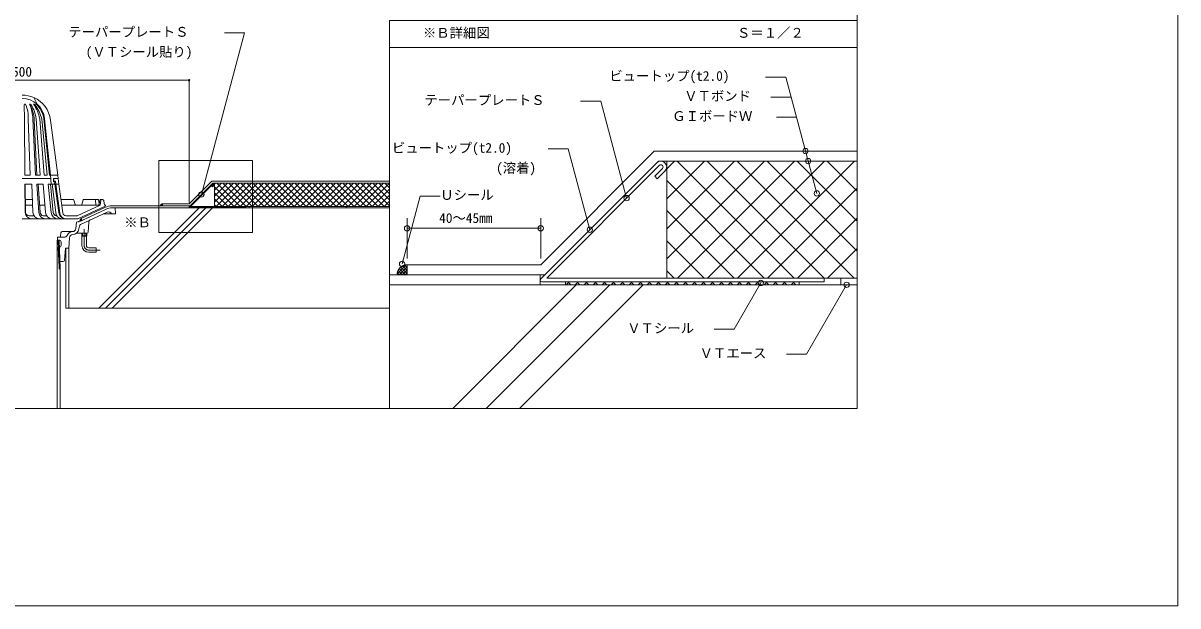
# Model space of a CAD drawing. Units: millimetres, scale not verified, with parts at other scales. Extents: x -1380 to 1380, y -955 to 955.
# Drawn here: x -348 to 1380, y -955 to -84 of the extents above; entities that cross this region are included whole.
import ezdxf
from ezdxf.enums import TextEntityAlignment as Align

# ---------------------------------------------------------------- set-up
doc = ezdxf.new("R2010")
doc.units = ezdxf.units.MM
doc.header["$LTSCALE"] = 3
doc.linetypes.add('USER1', pattern=[101.6, 63.5, -12.7, 12.7, -12.7])
for name, color, linetype, lineweight in [('0-0_0', 7, 'Continuous', 18), ('0-1_WAKU', 7, 'Continuous', 18), ('0-3_KUTAI', 3, 'Continuous', 18), ('0-4_BOUSUI', 1, 'Continuous', 18), ('0-5_MOJI', 7, 'Continuous', 18), ('0-6_HATCH', 9, 'Continuous', 18), ('0-7_KANAMONO_SCREW', 4, 'Continuous', 18), ('0-8_KANAMONO', 4, 'Continuous', 18), ('0-9_kijun', 1, 'USER1', 18), ('0-A_HAISUI', 7, 'Continuous', 9), ('0-B_KANAMONO2', 5, 'Continuous', 18), ('0-C_sunpo', 7, 'Continuous', 18), ('0-D_dannnetu', 6, 'Continuous', 18)]:
    doc.layers.add(name, color=color, linetype=linetype, lineweight=lineweight)
doc.styles.add('ＭＳ ゴシック', font='')
doc.styles.get('ＭＳ ゴシック').set_extended_font_data('MS Gothic')

# ---------------------------------------------------------------- blocks, each defined once
blk = doc.blocks.new('_Dot')
at = {"layer": '0-0_0', "lineweight": 9}
for p, q in [((-0.5, 0), (-1, 0)), ((0.25, 0), (-0.25, 0))]:
    blk.add_line(p, q, dxfattribs=at)
blk.add_circle((0, 0), 0.25, dxfattribs=at)

msp = doc.modelspace()

# ---------------------------------------------------------------- linework, layer by layer
at = {"layer": '0-0_0'}
msp.add_line((200, -120), (900, -120), dxfattribs=at)
msp.add_lwpolyline([(-900, -660), (900, -660), (900, 540), (-900, 540)], close=True, dxfattribs=at)
at = {"layer": '0-1_WAKU'}
for points in [[(-1380, -955), (1380, -955), (1380, 955), (-1380, 955)], [(200, -80), (200, -660), (900, -660), (900, -80)], [(-145.104, -289), (-5.104, -289), (-5.104, -397), (-145.104, -397)]]:
    msp.add_lwpolyline(points, close=True, dxfattribs=at)
at = {"layer": '0-3_KUTAI'}
for p, q in [((200, -360), (-215.564, -360)), ((900, -475), (200, -475)), ((200, -510), (-284.5, -510))]:
    msp.add_line(p, q, dxfattribs=at)
at = {"layer": '0-4_BOUSUI'}
for p, q in [((-261.541, -376.061), (-225.286, -359.155)), ((-224.018, -361.874), (-260.271, -378.779)), ((-139.85, -357), (-142.85, -357)), ((-139.85, -354), (-139.85, -357)), ((226.273, -445), (226.273, -460)), ((226.273, -460), (211.273, -460)), ((200, -475), (425.522, -475))]:
    msp.add_line(p, q, dxfattribs=at)
for points in [[(900, -275), (596.273, -275), (426.273, -445), (226.273, -445)], [(900, -290), (602.486, -290), (432.486, -460), (226.273, -460)], [(200, -320), (-65.85, -320), (-99.85, -354), (-139.85, -354)], [(200, -323), (-64.607, -323), (-98.607, -357), (-139.85, -357)], [(-215.564, -357), (-100, -357), (-100, -360), (-215.564, -360)], [(-261.541, -376.061), (-260.271, -378.779), (-262.99, -380.046)], [(200, -460), (425.522, -460), (425.522, -475)], [(900, -465), (875.712, -465), (875.712, -475), (900, -475)]]:
    msp.add_lwpolyline(points, dxfattribs=at)
for points in [[(-92.462, -360), (-22.462, -360), (-22.462, -359.1), (-92.462, -359.1)], [(-9.962, -358), (135.038, -358), (135.038, -360), (-9.962, -360)], [(463.212, -475), (813.212, -475), (813.212, -470.5), (463.212, -470.5)]]:
    msp.add_lwpolyline(points, close=True, dxfattribs=at)
for centre, radius, start, end in [((-215.566, -380), 23, 89.99398, 115), ((-215.566, -380), 20, 89.99398, 115), ((-139.85, -357), 3, 90, 180), ((-260.27, -378.779), 3.001, 115.06521, 205.03763), ((226.273, -460), 15, 90, 180)]:
    msp.add_arc(centre, radius, start, end, dxfattribs=at)
at = {"layer": '0-5_MOJI'}
for p, q in [((-81.607, -340), (-16.902, -98.519)), ((-46.902, -98.519), (-16.902, -98.519)), ((762.941, -164.43), (792.941, -164.43)), ((839.528, -338.296), (792.941, -164.43)), ((486.071, -200.482), (516.071, -200.482)), ((554.894, -345.371), (516.071, -200.482)), ((770.979, -194.43), (800.979, -194.43)), ((779.018, -224.43), (809.018, -224.43)), ((437.456, -271.937), (467.456, -271.937)), ((499.809, -392.678), (467.456, -271.937)), ((218.753, -443.747), (245.929, -342.325)), ((245.929, -342.325), (275.929, -342.325)), ((755.756, -472.208), (715.756, -541.491)), ((884.046, -475), (824.046, -578.923)), ((685.756, -541.491), (715.756, -541.491)), ((794.046, -578.923), (824.046, -578.923))]:
    msp.add_line(p, q, dxfattribs=at)
for centre in [(822.568, -275), (826.587, -290), (-81.607, -340), (554.894, -345.371), (839.528, -338.296), (499.809, -392.678), (218.753, -443.747), (755.756, -472.208), (884.046, -475)]:
    msp.add_circle(centre, 4, dxfattribs=at)
at = {"layer": '0-6_HATCH'}
for p, q in [((614.861, -301.522), (626.383, -290)), ((614.861, -346.423), (671.284, -290)), ((614.861, -391.325), (716.185, -290)), ((614.861, -436.226), (761.086, -290)), ((805.572, -465), (630.572, -290)), ((630.988, -465), (805.988, -290)), ((850.474, -465), (675.474, -290)), ((675.889, -465), (850.889, -290)), ((895.375, -465), (720.375, -290)), ((720.79, -465), (895.79, -290)), ((900, -424.724), (765.276, -290)), ((900, -379.823), (810.177, -290)), ((900, -334.921), (855.079, -290)), ((900, -290.02), (899.98, -290)), ((-62.132, -324.73), (-60.402, -323)), ((-62.132, -333.711), (-51.422, -323)), ((-62.132, -342.691), (-42.441, -323)), ((-62.132, -351.671), (-33.461, -323)), ((-59.481, -358), (-24.481, -323)), ((-23.581, -358), (-58.581, -323)), ((-50.501, -358), (-15.501, -323)), ((-14.6, -358), (-49.6, -323)), ((-41.52, -358), (-6.52, -323)), ((-5.62, -358), (-40.62, -323)), ((30.301, -358), (-4.699, -323)), ((3.381, -358), (38.381, -323)), ((39.281, -358), (4.281, -323)), ((12.361, -358), (47.361, -323)), ((48.261, -358), (13.261, -323)), ((21.341, -358), (56.341, -323)), ((57.242, -358), (22.242, -323)), ((30.322, -358), (65.322, -323)), ((66.222, -358), (31.222, -323)), ((39.302, -358), (74.302, -323)), ((75.202, -358), (40.202, -323)), ((48.282, -358), (83.282, -323)), ((84.182, -358), (49.182, -323)), ((57.262, -358), (92.262, -323)), ((93.163, -358), (58.163, -323)), ((66.243, -358), (101.243, -323)), ((102.143, -358), (67.143, -323)), ((75.223, -358), (110.223, -323)), ((111.123, -358), (76.123, -323)), ((84.203, -358), (119.203, -323)), ((120.103, -358), (85.103, -323)), ((93.184, -358), (128.184, -323)), ((129.084, -358), (94.084, -323)), ((102.164, -358), (137.164, -323)), ((138.064, -358), (103.064, -323)), ((111.144, -358), (146.144, -323)), ((147.044, -358), (112.044, -323)), ((120.124, -358), (155.124, -323)), ((156.024, -358), (121.024, -323)), ((129.105, -358), (164.105, -323)), ((165.005, -358), (130.005, -323)), ((138.085, -358), (173.085, -323)), ((173.985, -358), (138.985, -323)), ((147.065, -358), (182.065, -323)), ((182.965, -358), (147.965, -323)), ((156.045, -358), (191.045, -323)), ((191.946, -358), (156.946, -323)), ((165.026, -358), (200, -323.026)), ((200, -357.074), (165.926, -323)), ((200, -348.094), (174.906, -323)), ((200, -339.114), (183.886, -323)), ((200, -330.133), (192.867, -323)), ((760.671, -465), (614.861, -319.19)), ((-32.561, -358), (-62.132, -328.429)), ((-41.541, -358), (-62.132, -337.409)), ((174.006, -358), (200, -332.006)), ((182.986, -358), (200, -340.986)), ((765.692, -465), (900, -330.692)), ((-235, -510), (-85, -360)), ((-225, -510), (-75, -360)), ((-215, -510), (-65, -360)), ((-142.84, -356.759), (-140.09, -354.01)), ((-142.151, -357), (-142.783, -356.368)), ((-141.253, -357), (-142.553, -355.699)), ((-142.402, -355.423), (-141.426, -354.448)), ((-140.355, -357), (-142.208, -355.146)), ((-142.183, -357), (-139.85, -354.667)), ((-139.85, -356.607), (-141.765, -354.691)), ((-141.285, -357), (-139.85, -355.565)), ((-139.85, -355.709), (-141.225, -354.334)), ((-139.85, -354.811), (-140.572, -354.088)), ((-140.387, -357), (-139.85, -356.463)), ((-92.462, -359.207), (-92.355, -359.1)), ((-88.708, -360), (-89.608, -359.1)), ((-88.765, -360), (-87.865, -359.1)), ((-84.218, -360), (-85.118, -359.1)), ((-84.274, -360), (-83.374, -359.1)), ((-79.728, -360), (-80.628, -359.1)), ((-79.784, -360), (-78.884, -359.1)), ((-75.238, -360), (-76.138, -359.1)), ((-75.294, -360), (-74.394, -359.1)), ((-70.748, -360), (-71.648, -359.1)), ((-70.804, -360), (-69.904, -359.1)), ((-66.257, -360), (-67.157, -359.1)), ((-66.314, -360), (-65.414, -359.1)), ((-61.767, -360), (-62.667, -359.1)), ((-50.521, -358), (-62.132, -346.389)), ((-59.502, -358), (-62.132, -355.369)), ((-61.824, -360), (-60.924, -359.1)), ((-57.277, -360), (-58.177, -359.1)), ((-57.334, -360), (-56.434, -359.1)), ((-52.787, -360), (-53.687, -359.1)), ((-52.843, -360), (-51.943, -359.1)), ((-48.297, -360), (-49.197, -359.1)), ((-48.353, -360), (-47.453, -359.1)), ((-43.807, -360), (-44.707, -359.1)), ((-43.863, -360), (-42.963, -359.1)), ((-39.317, -360), (-40.217, -359.1)), ((-39.373, -360), (-38.473, -359.1)), ((-34.826, -360), (-35.726, -359.1)), ((-34.883, -360), (-33.983, -359.1)), ((-30.336, -360), (-31.236, -359.1)), ((-30.393, -360), (-29.493, -359.1)), ((-25.846, -360), (-26.746, -359.1)), ((-25.903, -360), (-25.003, -359.1)), ((191.966, -358), (200, -349.966)), ((-263.262, -379.006), (-260.927, -377.374)), ((-262.206, -379.683), (-263.221, -378.232)), ((-262.79, -379.956), (-263.217, -379.346)), ((-263.214, -378.197), (-261.2, -376.79)), ((-263.13, -379.688), (-260.654, -377.958)), ((-261.622, -379.41), (-262.974, -377.477)), ((-262.762, -377.106), (-261.473, -376.206)), ((-261.038, -379.137), (-262.605, -376.895)), ((-260.454, -378.864), (-262.149, -376.439)), ((-261.628, -379.413), (-260.381, -378.542)), ((-261.344, -376.483), (-261.614, -376.096)), ((715.77, -465), (614.861, -364.091)), ((810.593, -465), (900, -375.593)), ((670.868, -465), (614.861, -408.992)), ((855.494, -465), (900, -420.494)), ((211.321, -458.797), (225.07, -445.048)), ((213.512, -452.117), (218.39, -447.239)), ((214.609, -460), (226.273, -448.336)), ((226.273, -458.034), (216.695, -448.456)), ((226.273, -453.544), (219.398, -446.668)), ((226.273, -449.053), (222.661, -445.441)), ((214.769, -460), (211.61, -456.841)), ((219.259, -460), (212.756, -453.497)), ((223.749, -460), (214.48, -450.731)), ((219.099, -460), (226.273, -452.826)), ((223.589, -460), (226.273, -457.316)), ((625.967, -465), (614.861, -453.894)), ((294.557, -660), (479.557, -475)), ((344.557, -660), (529.557, -475)), ((394.557, -660), (579.557, -475)), ((464.471, -475), (468.971, -470.5)), ((471.425, -475), (466.925, -470.5)), ((477.941, -475), (482.441, -470.5)), ((484.896, -475), (480.396, -470.5)), ((491.411, -475), (495.911, -470.5)), ((498.366, -475), (493.866, -470.5)), ((504.882, -475), (509.382, -470.5)), ((511.837, -475), (507.337, -470.5)), ((518.352, -475), (522.852, -470.5)), ((525.307, -475), (520.807, -470.5)), ((531.823, -475), (536.323, -470.5)), ((538.777, -475), (534.277, -470.5)), ((545.293, -475), (549.793, -470.5)), ((552.248, -475), (547.748, -470.5)), ((558.763, -475), (563.263, -470.5)), ((565.718, -475), (561.218, -470.5)), ((572.234, -475), (576.734, -470.5)), ((579.189, -475), (574.689, -470.5)), ((585.704, -475), (590.204, -470.5)), ((592.659, -475), (588.159, -470.5)), ((599.174, -475), (603.674, -470.5)), ((606.129, -475), (601.629, -470.5)), ((612.645, -475), (617.145, -470.5)), ((619.6, -475), (615.1, -470.5)), ((626.115, -475), (630.615, -470.5)), ((633.07, -475), (628.57, -470.5)), ((639.586, -475), (644.086, -470.5)), ((646.54, -475), (642.04, -470.5)), ((653.056, -475), (657.556, -470.5)), ((660.011, -475), (655.511, -470.5)), ((666.526, -475), (671.026, -470.5)), ((673.481, -475), (668.981, -470.5)), ((679.997, -475), (684.497, -470.5)), ((686.952, -475), (682.452, -470.5)), ((693.467, -475), (697.967, -470.5)), ((700.422, -475), (695.922, -470.5)), ((706.938, -475), (711.438, -470.5)), ((713.892, -475), (709.392, -470.5)), ((720.408, -475), (724.908, -470.5)), ((727.363, -475), (722.863, -470.5)), ((733.878, -475), (738.378, -470.5)), ((740.833, -475), (736.333, -470.5)), ((747.349, -475), (751.849, -470.5)), ((754.304, -475), (749.804, -470.5)), ((760.819, -475), (765.319, -470.5)), ((767.774, -475), (763.274, -470.5)), ((774.289, -475), (778.789, -470.5)), ((781.244, -475), (776.744, -470.5)), ((787.76, -475), (792.26, -470.5)), ((794.715, -475), (790.215, -470.5)), ((801.23, -475), (805.73, -470.5)), ((808.185, -475), (803.685, -470.5))]:
    msp.add_line(p, q, dxfattribs=at)
for points in [[(-32.54, -358), (-5.104, -330.564), (2.46, -323)], [(3.36, -358), (-5.104, -349.535), (-31.64, -323)], [(-23.56, -358), (-5.104, -339.545), (11.44, -323)], [(12.34, -358), (-5.104, -340.555), (-22.66, -323)], [(-14.58, -358), (-5.104, -348.525), (20.42, -323)], [(21.321, -358), (-5.104, -331.575), (-13.679, -323)], [(-5.599, -358), (-5.104, -357.505), (29.401, -323)]]:
    msp.add_lwpolyline(points, dxfattribs=at)
at = {"layer": '0-7_KANAMONO_SCREW'}
for p, q in [((-260.75, -401.8), (-260.75, -398)), ((-253.25, -401.8), (-260.75, -401.8)), ((-260.4, -402.15), (-260.75, -401.8)), ((-253.6, -402.15), (-260.4, -402.15)), ((-260.4, -416.2), (-260.4, -402.15)), ((-259.55, -398), (-259.55, -402.15)), ((-254.45, -398), (-254.45, -402.15)), ((-253.6, -402.15), (-253.25, -401.8)), ((-253.6, -402.15), (-253.6, -416.2)), ((-253.25, -398), (-253.25, -401.8)), ((-250.2, -419.6), (-239, -419.6)), ((-239, -426.4), (-250.2, -426.4)), ((-239, -419.6), (-239, -426.4))]:
    msp.add_line(p, q, dxfattribs=at)
for radius in [10.2, 3.4]:
    msp.add_arc((-250.2, -416.2), radius, 180, 270, dxfattribs=at)
at = {"layer": '0-8_KANAMONO'}
for p, q in [((-346.844, -205.813), (-346.213, -226.803)), ((-332.5, -194.995), (-327.5, -204.782)), ((-346.213, -226.803), (-345.702, -311.273)), ((-340.637, -226.803), (-337.598, -311.273)), ((-333.639, -226.803), (-329.773, -311.273)), ((-331.681, -228.74), (-328.072, -311.273)), ((-328.912, -226.803), (-322.902, -311.273)), ((-323.556, -226.803), (-316.822, -311.273)), ((-320.398, -226.803), (-312.229, -311.273)), ((-317.499, -226.803), (-308.937, -311.273)), ((-316.39, -226.803), (-307.513, -311.273)), ((-307.513, -311.273), (-316.178, -226.803)), ((-296.649, -311.273), (-307.357, -228.74)), ((599.923, -292.563), (426.254, -466.232)), ((-307, -316.273), (-350, -316.273)), ((-345.934, -324.273), (-335.314, -324.273)), ((-345.934, -324.273), (-345.303, -366.986)), ((-337.598, -311.273), (-345.702, -311.273)), ((-345.534, -324.267), (-344.903, -366.98)), ((-336.026, -324.273), (-344.844, -324.273)), ((-335.314, -324.273), (-333.603, -366.986)), ((-322.902, -311.273), (-329.773, -311.273)), ((-327.673, -324.273), (-324.775, -366.986)), ((-327.673, -324.273), (-318.582, -324.273)), ((-326.337, -324.273), (-318.582, -324.273)), ((-325.768, -324.273), (-322.879, -366.858)), ((-318.582, -324.273), (-314.882, -366.986)), ((-312.229, -311.273), (-316.822, -311.273)), ((-306.393, -366.986), (-310.683, -324.273)), ((-310.683, -324.273), (-294.919, -324.273)), ((-307.513, -311.273), (-308.937, -311.273)), ((-296.649, -311.273), (-307.513, -311.273)), ((-296.649, -311.273), (-307.513, -311.273)), ((-306.179, -324.273), (-307.513, -311.273)), ((-303.209, -366.667), (-307.467, -324.273)), ((-301.5, -324.273), (-306.179, -324.273)), ((-304.928, -324.273), (-299.62, -366.986)), ((-296, -316.273), (-303, -316.273)), ((-302, -316.273), (-303, -320.273)), ((-303, -320.273), (-300, -320.273)), ((-302, -316.273), (-296, -316.273)), ((-301.5, -324.273), (-300.938, -321.273)), ((-301.106, -324.273), (-294.97, -366.885)), ((-300, -320.273), (-299.46, -324.273)), ((-299.772, -324.273), (-296.709, -324.273)), ((-299.46, -324.273), (-293.545, -368.045)), ((-296, -316.273), (-296.649, -311.273)), ((-296, -316.273), (-294.919, -324.273)), ((-294.919, -324.273), (-289.085, -367.442)), ((-65.12, -323.513), (-99.854, -358.246)), ((-345.194, -347.273), (-334.393, -347.273)), ((-334.052, -355.773), (-345.069, -355.773)), ((-321.731, -355.773), (-315.854, -355.773)), ((-321.731, -355.773), (-315.854, -355.773)), ((-225.539, -357.273), (-266.284, -376.273)), ((-224.018, -361.874), (-264.504, -380.753)), ((-232.97, -355.773), (-259.776, -368.273)), ((-232.202, -349.046), (-232.97, -355.773)), ((-229.779, -347.273), (-230.215, -347.273)), ((-227.792, -349.039), (-227.277, -353.416)), ((-225.539, -357.273), (-225.358, -357.162)), ((-225, -356.699), (-225, -356.592)), ((-210.5, -360), (-215.566, -360)), ((-210.5, -360), (-210, -369)), ((-279.76, -376.273), (-350, -376.273)), ((-332.183, -371.773), (-339.305, -371.773)), ((-313.462, -371.773), (-318.58, -371.773)), ((-279.76, -371.773), (-284.13, -371.773)), ((-266.284, -376.273), (-279.76, -376.273)), ((-266.284, -376.273), (-269.713, -376.273)), ((-268.5, -381.5), (-265.5, -380.114)), ((-222.736, -366.283), (-262.519, -384.792)), ((-228.563, -369), (-210, -369)), ((-291.811, -397.227), (-292.506, -402.273)), ((-288.269, -395.5), (-289.83, -395.5)), ((-288.269, -395.5), (-274.402, -395.491)), ((-268.5, -381.5), (-269.268, -390.751)), ((-264.223, -387.102), (-264.81, -391.365)), ((-250.126, -381.354), (-250.901, -396.105)), ((-297, -408), (-297, -404)), ((-297, -404), (-294.488, -404)), ((-294.5, -408), (-297, -408)), ((-294.488, -404), (-287.071, -404)), ((-291.5, -411), (-291.5, -416)), ((-280, -420), (-278.845, -404.602)), ((-252.898, -398), (-268.717, -398)), ((-295.998, -419.072), (-294.5, -419)), ((-295.059, -438.5), (-295.998, -419.072)), ((-293.485, -440), (-294.5, -419)), ((-284.5, -420), (-284.5, -510)), ((-280, -510), (-280, -420)), ((-295.059, -438.5), (-293.485, -440)), ((-288.356, -440), (-293.485, -440))]:
    msp.add_line(p, q, dxfattribs=at)
for points in [[(428.022, -470.5), (850.712, -470.5), (850.712, -465), (435.264, -465), (603.813, -296.452)], [(608.409, -301.048), (596.918, -312.539), (600.807, -316.428), (612.298, -304.937)], [(-303, -316.273), (-303, -321.273), (-300.938, -321.273)], [(-99.5, -359.1), (-14.962, -359.1), (-14.962, -358), (-98.052, -358), (-64.342, -324.29)], [(-63.423, -325.21), (-65.721, -327.508), (-64.943, -328.286), (-62.645, -325.987)], [(-321.731, -355.773), (-315.854, -355.773), (-323.631, -355.773)], [(-259.776, -368.273), (-267.282, -371.773), (-279.76, -371.773)], [(-286.361, -438.15), (-285, -420), (-280, -420)]]:
    msp.add_lwpolyline(points, dxfattribs=at)
for centre, radius, start, end in [((-350, -234.273), 43, 65.98494, 90), ((-350, -230.273), 34, 5.85673, 90), ((-345.617, -206.027), 1.245, 9.92349, 170.07651), ((-395.403, -225.767), 54.776, 358.91563, 21.36334), ((-384.591, -231.749), 52.995, 3.2554, 30.58721), ((-338.856, -208.033), 3.252, 43.04706, 91.99165), ((-399.409, -230.614), 65.88, 3.31654, 22.11517), ((-378.31, -232.752), 49.754, 6.86673, 32.78187), ((-386.004, -239.77), 63.78, 11.73025, 33.26877), ((-333.003, -208.033), 3.252, 43.04706, 84.0763), ((-350, -234.273), 43, 7.39286, 65.98494), ((-377.661, -241.719), 59.174, 14.60016, 37.35806), ((-351.921, -231.14), 34.694, 7.181, 49.43889), ((-346.692, -229.822), 30.452, 5.68867, 55.3103), ((606.111, -298.75), 8.75, 315, 135), ((606.111, -298.75), 3.25, 315, 135), ((-63.882, -324.75), 1.75, 315, 135), ((-63.882, -324.75), 0.65, 315, 135), ((-321.731, -350.773), 5, 247.33701, 270), ((-230.215, -349.273), 2, 90, 173.49145), ((-229.779, -349.273), 2, 6.70984, 90), ((-224.298, -353.065), 3, 186.70984, 247.21678), ((-225.75, -356.523), 0.75, 301.48409, 67.21678), ((-215.566, -380), 20, 90, 115), ((-99.5, -358.6), 0.5, 135, 270), ((-335.805, -366.773), 9.5, 181.28941, 270), ((-338.788, -365.503), 6.291, 193.58244, 265.2814), ((-324.105, -366.773), 9.5, 181.28941, 270), ((-315.277, -366.773), 9.5, 181.28941, 270), ((-317.584, -366.564), 5.303, 183.17842, 259.17371), ((-305.385, -366.773), 9.5, 181.28941, 270), ((-296.896, -366.773), 9.5, 181.28941, 270), ((-298.21, -366.554), 5, 181.28941, 268.60701), ((-290.122, -366.773), 9.5, 181.28941, 270), ((-285.147, -366.444), 9.834, 182.57036, 268.1736), ((-284.13, -366.773), 9.5, 187.69605, 270), ((-284.13, -366.773), 5, 187.69605, 270), ((-264.8, -380.123), 0.7, 180, 295), ((-246.179, -381.548), 3.952, 114.47339, 177.18848), ((-220.654, -370.828), 5, 21.44924, 114.61138), ((-289.83, -397.5), 2, 90, 172.15591), ((-273.859, -404.976), 9.5, 93.27783, 155.66313), ((-274.717, -390), 5.5, 273.27783, 352.15591), ((-274.717, -390), 10, 273.27783, 352.15591), ((-261.251, -387.511), 3, 115, 172.15591), ((-252.898, -396), 2, 270, 356.99441), ((-294.5, -411), 3, 0, 90), ((-294.488, -402), 2, 270, 352.15591), ((-287.071, -399), 5, 270, 335.66313), ((-273.859, -404.976), 5, 93.27783, 175.71085), ((-294.5, -416), 3, 270, 0), ((-288.356, -438), 2, 270, 355.71085), ((428.022, -468), 2.5, 135, 270)]:
    msp.add_arc(centre, radius, start, end, dxfattribs=at)
at = {"layer": '0-9_kijun'}
for p, q in [((-257, -392), (-257, -416.2)), ((-250.2, -423), (-233, -423))]:
    msp.add_line(p, q, dxfattribs=at)
msp.add_arc((-250.2, -416.2), 6.8, 180, 270, dxfattribs=at)
at = {"layer": '0-A_HAISUI'}
msp.add_line((-293.175, -450.4), (-294.675, -450.4), dxfattribs=at)
for points in [[(-292.85, -660), (-292.85, -452.225), (-293.175, -450.4), (-294.5, -408), (-297.35, -408), (-297.35, -660)], [(-296, -408), (-294.675, -450.4), (-292.85, -452.225)]]:
    msp.add_lwpolyline(points, dxfattribs=at)
at = {"layer": '0-B_KANAMONO2'}
for p, q in [((-273.898, -347.299), (-291.807, -347.299)), ((-290.662, -355.773), (-232.97, -355.773)), ((-270.602, -354.954), (-272.381, -348.24)), ((-261.293, -355.773), (-269.569, -355.773)), ((-258.69, -348.044), (-260.319, -355.001)), ((-241.732, -347.273), (-257.716, -347.273)), ((-241.732, -347.273), (-236.658, -347.273)), ((-239.748, -354.804), (-239.933, -349.015)), ((-236.442, -355.773), (-238.749, -355.773)), ((-235.676, -348.081), (-234.531, -353.941)), ((-233.649, -348.206), (-234.564, -354.161)), ((-230.215, -347.273), (-232.562, -347.273))]:
    msp.add_line(p, q, dxfattribs=at)
for centre, radius, start, end in [((-273.867, -348.943), 1.644, 25.32001, 91.06119), ((-269.516, -354.645), 1.129, 195.91215, 267.33504), ((-261.293, -354.773), 1, 270, 346.81391), ((-257.716, -348.273), 1, 90, 166.81391), ((-241.732, -349.073), 1.8, 1.82559, 90), ((-238.749, -354.773), 1, 181.82559, 270), ((-236.658, -348.273), 1, 11.06148, 90), ((-236.442, -353.873), 1.9, 270, 351.26367), ((-232.562, -348.373), 1.1, 90, 171.26367)]:
    msp.add_arc(centre, radius, start, end, dxfattribs=at)
at = {"layer": '0-C_sunpo'}
for p, q in [((-595, -169.23), (-105, -169.23)), ((-100, -352), (-100, -169.23)), ((226.273, -435.517), (226.273, -375.517)), ((426.273, -375.517), (426.273, -435.517)), ((226.273, -390.517), (426.273, -390.517))]:
    msp.add_line(p, q, dxfattribs=at)
for centre in [(226.273, -390.517), (426.273, -390.517)]:
    msp.add_circle(centre, 4, dxfattribs=at)
at = {"layer": '0-D_dannnetu'}
for points in [[(900, -290), (614.861, -290), (614.861, -465), (900, -465)], [(200, -358), (-62.132, -358), (-62.132, -323), (200, -323)]]:
    msp.add_lwpolyline(points, dxfattribs=at)

# ---------------------------------------------------------------- block references
at = {"layer": '0-C_sunpo', "xscale": 5, "yscale": 5}
msp.add_blockref('_Dot', (-100, -169.23), dxfattribs=at)

# ---------------------------------------------------------------- texts
at = {"layer": '0-5_MOJI', "style": 'ＭＳ ゴシック'}
for s, p in [('テーパープレートＳ', (-280.811, -108.519)), ('※Ｂ詳細図', (250, -110)), ('Ｓ＝１／２', (720.051, -110)), ('(ＶＴシール貼り)', (-254.821, -138.519)), ('ビュートップ(t2.0)', (529.032, -174.43)), ('テーパープレートＳ', (252.162, -210.482)), ('ＶＴボンド', (641.03, -204.43)), ('ＧＩボードＷ', (623.079, -234.43)), ('ビュートップ(t2.0)', (203.548, -281.937)), ('(溶着)', (359.487, -311.937)), ('Ｕシール', (275.929, -352.325)), ('※Ｂ', (-197.084, -393.345)), ('ＶＴシール', (555.807, -551.491)), ('ＶＴエース', (664.096, -588.923))]:
    msp.add_text(s, height=14.66, dxfattribs=at).set_placement(p, align=Align.BOTTOM_LEFT)
at = {"layer": '0-C_sunpo', "style": 'ＭＳ ゴシック'}
for s, p in [('500', (-365, -168.23)), ('40～45mm', (274.293, -386.862))]:
    msp.add_text(s, height=14.66, dxfattribs=at).set_placement(p, align=Align.BOTTOM_LEFT)

doc.saveas('drawing.dxf')
